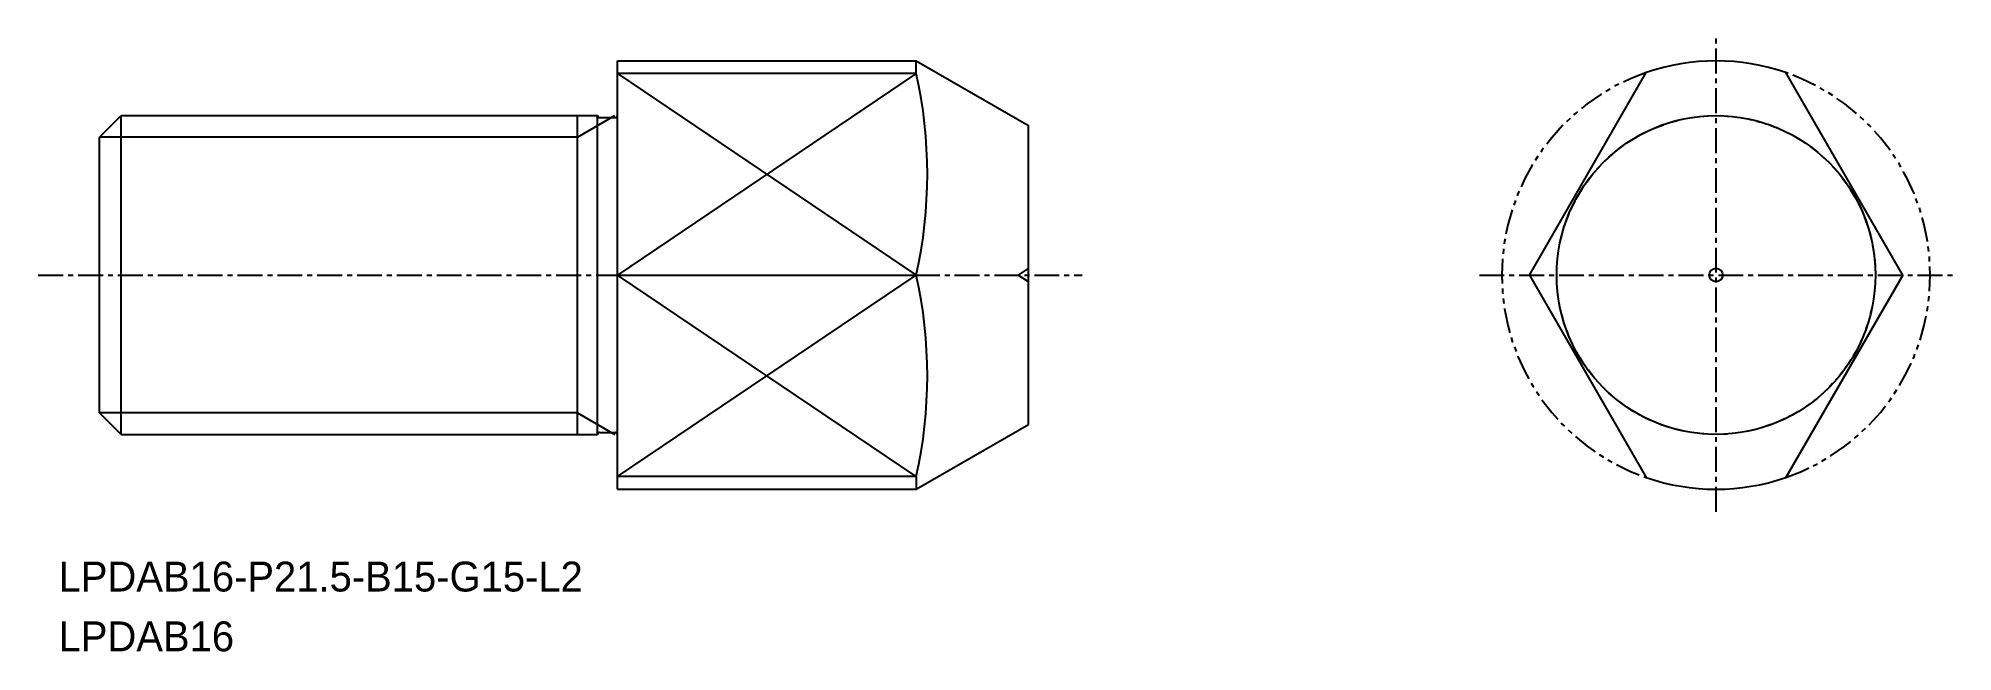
# Model space of a CAD drawing. Extents: x -1905.2 to -1809.1, y -803.1 to -772.3.
import ezdxf

# ---------------------------------------------------------------- set-up
doc = ezdxf.new("R2010")
doc.units = 0
for name, pattern in [('CENTER', [2, 1.25, -0.25, 0.25, -0.25]), ('DASHED', [0.75, 0.5, -0.25]), ('PHANTOM', [2.5, 1.25, -0.25, 0.25, -0.25, 0.25, -0.25])]:
    doc.linetypes.add(name, pattern=pattern)
doc.layers.get('0').update_dxf_attribs({"linetype": 'CONTINUOUS'})
doc.layers.add('CENTER', color=1, linetype='CENTER')

msp = doc.modelspace()

# ---------------------------------------------------------------- linework, layer by layer
for p, q in [((-1876.123, -794.928), (-1876.123, -773.428)), ((-1876.123, -773.428), (-1861.123, -773.428)), ((-1861.123, -774.061), (-1861.123, -773.428)), ((-1861.123, -773.428), (-1855.494, -776.678)), ((-1861.123, -774.061), (-1876.123, -774.061)), ((-1878.123, -776.178), (-1877.123, -776.178)), ((-1878.123, -792.178), (-1878.123, -776.178)), ((-1877.123, -792.178), (-1877.123, -776.178)), ((-1877.123, -792.178), (-1877.123, -776.178)), ((-1877.023, -776.278), (-1876.223, -776.278)), ((-1876.123, -776.178), (-1876.123, -776.178)), ((-1855.494, -791.678), (-1855.494, -776.678)), ((-1861.123, -794.928), (-1855.494, -791.678)), ((-1878.123, -792.178), (-1877.123, -792.178)), ((-1877.023, -792.078), (-1876.223, -792.078)), ((-1876.123, -792.178), (-1876.123, -792.178)), ((-1861.123, -794.296), (-1876.123, -794.296)), ((-1861.123, -794.296), (-1861.123, -794.928)), ((-1876.123, -794.928), (-1861.123, -794.928))]:
    msp.add_line(p, q)
at = {"color": 3, "linetype": 'CONTINUOUS'}
for p, q in [((-1861.123, -774.061), (-1876.123, -784.179)), ((-1876.123, -774.072), (-1861.123, -784.179)), ((-1878.123, -777.261), (-1876.247, -776.178)), ((-1878.123, -777.261), (-1902.123, -777.261)), ((-1876.123, -794.285), (-1861.123, -784.179)), ((-1861.123, -794.296), (-1876.123, -784.179)), ((-1878.123, -791.095), (-1902.123, -791.095)), ((-1878.123, -791.095), (-1876.247, -792.178))]:
    msp.add_line(p, q, dxfattribs=at)
at = {"color": 7, "linetype": 'CONTINUOUS'}
for p, q in [((-1830.345, -784.179), (-1824.477, -774.014)), ((-1811.608, -784.179), (-1817.477, -774.014)), ((-1902.123, -777.261), (-1901.04, -776.178)), ((-1901.04, -776.178), (-1878.123, -776.178)), ((-1901.04, -792.178), (-1901.04, -776.178)), ((-1902.123, -791.095), (-1902.123, -777.261)), ((-1901.04, -791.231), (-1901.04, -777.125)), ((-1876.123, -784.179), (-1861.123, -784.179)), ((-1830.345, -784.179), (-1824.477, -794.343)), ((-1811.608, -784.179), (-1817.477, -794.343)), ((-1902.123, -791.095), (-1901.04, -792.178)), ((-1901.04, -792.178), (-1878.123, -792.178))]:
    msp.add_line(p, q, dxfattribs=at)
at = {"color": 3}
for p in [(-1855.494, -783.842), (-1855.494, -784.515)]:
    msp.add_line(p, (-1856.014, -784.179), dxfattribs=at)
at = {"color": 3, "linetype": 'DASHED'}
msp.add_circle((-1820.977, -784.179), 8, dxfattribs=at)
for radius in [8, 0.338]:
    msp.add_circle((-1820.977, -784.179), radius)
for centre, radius, start, end in [((-1820.977, -784.179), 10.75, 70.9992, 109.0008), ((-1877.023, -776.178), 0.1, 180, 270), ((-1876.223, -776.178), 0.1, 270, 0), ((-1877.023, -792.178), 0.1, 90, 180), ((-1876.223, -792.178), 0.1, 0, 90), ((-1820.977, -784.179), 10.75, 250.9992, 289.0008)]:
    msp.add_arc(centre, radius, start, end)
at = {"color": 7, "linetype": 'CONTINUOUS'}
for centre, start, end in [((-1883.861, -779.12), 347.45677, 12.54309), ((-1883.861, -789.237), 347.45691, 12.54323)]:
    msp.add_arc(centre, 23.293, start, end, dxfattribs=at)
at = {"color": 3, "linetype": 'PHANTOM'}
for start, end in [(109.0008, 250.9992), (289.0008, 70.9992)]:
    msp.add_arc((-1820.977, -784.179), 10.75, start, end, dxfattribs=at)
at = {"layer": 'CENTER', "color": 1, "linetype": 'CENTER'}
for p, q in [((-1820.977, -796.058), (-1820.977, -772.298)), ((-1905.197, -784.179), (-1852.801, -784.179)), ((-1832.857, -784.179), (-1809.097, -784.179))]:
    msp.add_line(p, q, dxfattribs=at)

# ---------------------------------------------------------------- texts
for s, p in [('LPDAB16-P21.5-B15-G15-L2', (-1904.178, -800.061)), ('LPDAB16', (-1904.178, -803.061))]:
    msp.add_text(s, height=1.5).set_placement(p)

doc.saveas('drawing.dxf')
